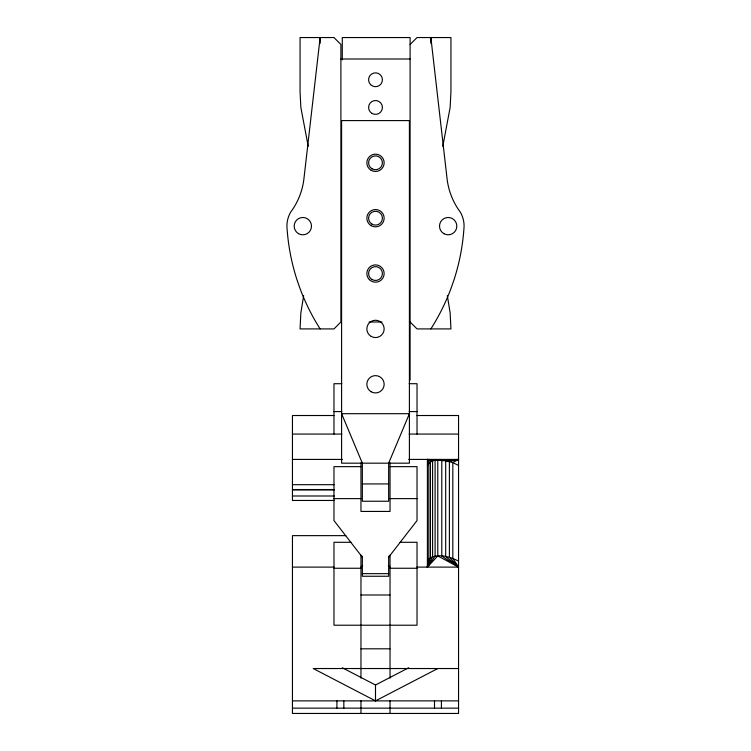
<?xml version="1.0" encoding="UTF-8"?>
<svg xmlns="http://www.w3.org/2000/svg" width="751" height="751" viewBox="0 0 751 751"><rect width="100%" height="100%" fill="white"/><g stroke="black" fill="none" stroke-linecap="round" stroke-linejoin="round"><path stroke-width="1.13" d="M427.403 567.108L430.445 557.449L430.445 461.743L427.403 459.415L432.595 460.917L432.595 556.622L427.403 567.108L428.793 558.519L428.793 462.813L427.403 459.415L435.101 460.401L435.101 556.106L427.403 567.108L427.403 459.415L437.786 460.222L437.786 555.928L427.403 567.108L427.76 559.777C436.059 552.379 449.68 556.538 458.551 561.119M442.78 146.351L450.159 107.365L450.938 91.556L450.938 37.55L417.021 37.55L410.102 44.469M303.648 295.622L300.841 313.111L300.062 328.91L333.979 328.91L340.898 321.991L340.898 44.469L333.979 37.55L300.062 37.55L300.062 91.556L300.841 107.365L308.22 146.351M427.403 465.413C433.167 455.313 449.671 462.494 458.551 459.415L452.825 462.616L445.681 460.832L437.786 460.222M427.403 561.119L427.76 559.777M388.652 557.186L417.021 520.584L417.021 466.643L390.032 466.643M360.968 567.108L362.677 565.522M342.278 667.752L375.5 685.006L408.722 667.752M458.551 668.531L313.214 668.531L375.5 700.88L437.786 668.531M340.898 59L410.102 59M369.051 321.991L381.949 321.991M341.846 383.705L333.979 383.705L333.979 434.069M409.154 383.705L417.021 383.705L417.021 434.069M333.979 411.595L341.846 411.595M409.154 411.595L417.021 411.595M333.979 415.519L292.449 415.519L292.449 500.457L334.261 500.457M417.021 415.519L458.551 415.519L458.551 713.45L292.449 713.45L292.449 535.641L345.864 535.641M292.449 434.069L341.846 434.069M409.154 434.069L458.551 434.069M292.449 459.415L342.39 459.415M408.722 459.415L458.551 459.415L449.389 461.593L449.389 557.298L458.551 567.108L417.021 567.108M360.968 466.643L333.979 466.643L333.979 520.584L362.348 557.186M362.348 483.935L388.652 483.935M292.449 484.695L334.251 484.695M292.449 489.549L334.27 489.539M292.449 489.896L334.261 489.896M292.449 495.998L334.261 495.998M333.979 498.626L360.968 498.626M390.032 498.626L417.021 498.626M350.848 542.297L333.979 542.297L333.979 625.217L417.021 625.217L417.021 542.297L400.152 542.297M292.449 567.108L333.979 567.108M333.979 568.254L360.968 568.254M390.032 568.254L417.021 568.254M362.348 573.651L388.652 573.651M360.968 594.989L390.032 594.989M360.968 648.808L390.032 648.808M292.449 700.88L458.551 700.88M292.449 708.146L458.551 708.146M437.786 555.928L458.551 567.108L452.825 558.331L452.825 462.616L458.551 465.413M388.323 565.522L390.032 567.108M410.102 321.991L417.021 328.91L450.938 328.91L450.159 313.111L447.352 295.622M441.419 700.88L441.419 708.146M434.5 700.88L434.5 708.146M430.867 43.398L430.867 37.55L447.005 178.184A69.205 69.205 0 0 0 460.447 212.298A28.181 28.181 0 0 1 464.09 226.145A214.166 214.166 0 0 1 454.064 279.654L451.079 288.253A214.166 214.166 0 0 1 430.867 328.91M410.102 380.128L410.102 37.55L342.278 37.55L342.278 59.845M390.032 462.813L390.032 511.431L360.968 511.431L360.968 462.813M390.032 555.12L390.032 678.144M390.032 700.88L390.032 713.45M388.652 556.181L388.652 576.261L362.348 576.261L362.348 556.181M375.5 685.006L375.5 700.88M360.968 555.12L360.968 678.144M360.968 700.88L360.968 713.45M343.836 700.88L343.836 708.146M336.917 700.88L336.917 708.146M320.133 43.398L320.133 37.55L303.995 178.184A69.205 69.205 0 0 1 290.553 212.298A28.181 28.181 0 0 0 286.91 226.145A214.166 214.166 0 0 0 296.936 279.654L299.921 288.253A214.166 214.166 0 0 0 320.133 328.91M409.408 413.688L388.652 463.179L388.652 501.236L362.348 501.236L362.348 463.179L341.592 413.688L409.408 413.688M458.551 459.415L445.681 460.832L445.681 556.538L458.551 567.108L441.785 556.078L441.785 460.372L458.551 459.415M409.408 120.601L341.592 120.601L341.592 463.179L409.408 463.179L409.408 120.601M298.504 233.636A8.655 8.655 0 0 0 311.487 226.145A8.655 8.655 0 0 0 298.504 218.644A8.655 8.655 0 0 0 298.504 233.636M443.841 233.636A8.655 8.655 0 0 0 456.815 226.145A8.655 8.655 0 0 0 443.841 218.644A8.655 8.655 0 0 0 443.841 233.636M372.036 113.439A6.919 6.919 0 0 0 382.419 107.449A6.919 6.919 0 0 0 372.036 101.46A6.919 6.919 0 0 0 372.036 113.439M370.609 84.656A6.919 6.919 0 0 0 382.184 81.559A6.919 6.919 0 0 0 373.707 73.082A6.919 6.919 0 0 0 370.609 84.656M372.036 168.806A6.919 6.919 0 0 0 382.419 162.817A6.919 6.919 0 0 0 372.036 156.818A6.919 6.919 0 0 0 372.036 168.806M372.036 224.174A6.919 6.919 0 0 0 382.419 218.184A6.919 6.919 0 0 0 372.036 212.186A6.919 6.919 0 0 0 372.036 224.174M372.036 279.541A6.919 6.919 0 0 0 382.419 273.552A6.919 6.919 0 0 0 372.036 267.553A6.919 6.919 0 0 0 372.036 279.541M371.172 391.769A8.655 8.655 0 0 0 384.155 384.277A8.655 8.655 0 0 0 371.172 376.786A8.655 8.655 0 0 0 371.172 391.769M371.172 336.401A8.655 8.655 0 0 0 384.155 328.91A8.655 8.655 0 0 0 371.172 321.419A8.655 8.655 0 0 0 371.172 336.401M369.379 279.663A8.655 8.655 0 0 0 383.855 275.786A8.655 8.655 0 0 0 373.256 265.187A8.655 8.655 0 0 0 369.379 279.663M371.172 225.675A8.655 8.655 0 0 0 384.155 218.184A8.655 8.655 0 0 0 371.172 210.693A8.655 8.655 0 0 0 371.172 225.675M371.172 170.308A8.655 8.655 0 0 0 384.155 162.817A8.655 8.655 0 0 0 371.172 155.326A8.655 8.655 0 0 0 371.172 170.308"/></g></svg>
